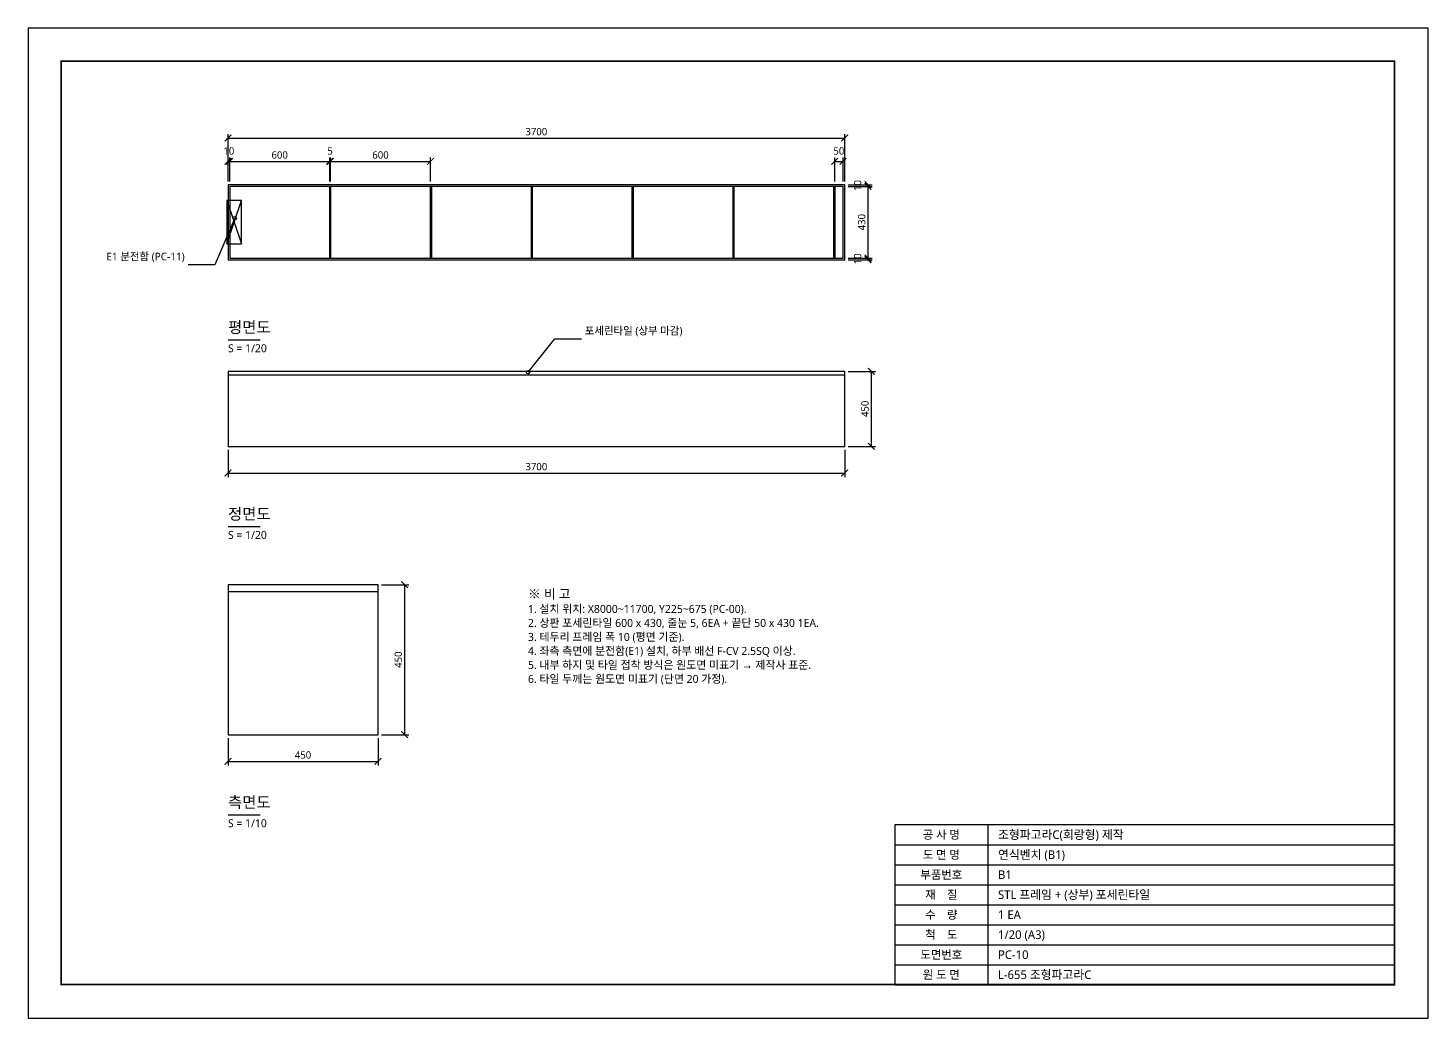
# Model space of a CAD drawing. Header units: millimetres. Extents: x 0 to 650420, y 0 to 14850.
# Drawn here: x 500000 to 508400, y 0 to 5940 of the extents above; entities that cross this region are included whole.
import ezdxf
from ezdxf.enums import TextEntityAlignment as Align

# ---------------------------------------------------------------- set-up
doc = ezdxf.new("R2010")
doc.units = ezdxf.units.MM
for name, color, linetype in [('DIM', 3, 'Continuous'), ('FRAME', 7, 'Continuous'), ('OUTLINE', 7, 'Continuous'), ('TEXT', 7, 'Continuous'), ('THIN', 8, 'Continuous')]:
    doc.layers.add(name, color=color, linetype=linetype)
doc.styles.add('KOR', font='NanumGothic.ttf')
doc.dimstyles.new('PART', dxfattribs={"dimtxt": 2.2, "dimasz": 2, "dimexe": 1.2, "dimexo": 1, "dimgap": 0.8, "dimtad": 1, "dimdec": 1, "dimlfac": 100, "dimdsep": 46, "dimtxsty": 'KOR', "dimblk": 'ARCHTICK', "dimcen": 2.5, "dimclrd": 3, "dimclre": 3, "dimclrt": 3, "dimazin": 3, "dimtfac": 0.5, "dimtmove": 2, "dimatfit": 3})

# ---------------------------------------------------------------- blocks, each defined once
blk = doc.blocks.new('_ARCHTICK')
at = {"color": 0, "linetype": 'BYBLOCK', "const_width": 0.15}
blk.add_lwpolyline([(-0.5, -0.5), (0.5, 0.5)], dxfattribs=at)

msp = doc.modelspace()

# ---------------------------------------------------------------- linework, layer by layer
at = {"layer": 'DIM'}
for points in [[(501240, 4800), (501120, 4520), (500960, 4520)], [(503000, 3875), (503160, 4075), (503320, 4075)]]:
    msp.add_lwpolyline(points, dxfattribs=at)
for centre in [(501240, 4800), (503000, 3875)]:
    msp.add_circle(centre, 10, dxfattribs=at)
at = {"layer": 'FRAME'}
for points in [[(500000, 0), (508400, 0), (508400, 5940), (500000, 5940)], [(505200, 200), (508200, 200), (508200, 1160), (505200, 1160)]]:
    msp.add_lwpolyline(points, close=True, dxfattribs=at)
at = {"layer": 'FRAME', "const_width": 10}
msp.add_lwpolyline([(500200, 200), (508200, 200), (508200, 5740), (500200, 5740)], close=True, dxfattribs=at)
at = {"layer": 'OUTLINE'}
for points in [[(501200, 4550), (504900, 4550), (504900, 5000), (501200, 5000)], [(501192, 4645), (501281, 4645), (501281, 4905), (501192, 4905)], [(501200, 3430), (504900, 3430), (504900, 3880), (501200, 3880)], [(501200, 1700), (502100, 1700), (502100, 2600), (501200, 2600)]]:
    msp.add_lwpolyline(points, close=True, dxfattribs=at)
at = {"layer": 'TEXT'}
for points in [[(501200, 4070), (501393.8, 4070)], [(501200, 2950), (501393.8, 2950)], [(501200, 1220), (501393.8, 1220)]]:
    msp.add_lwpolyline(points, dxfattribs=at)
at = {"layer": 'THIN'}
for p, q in [((501192, 4645), (501281, 4905)), ((501192, 4905), (501281, 4645))]:
    msp.add_line(p, q, dxfattribs=at)
for points in [[(501210, 4560), (504890, 4560), (504890, 4990), (501210, 4990)], [(501210, 4560), (501810, 4560), (501810, 4990), (501210, 4990)], [(501815, 4560), (502415, 4560), (502415, 4990), (501815, 4990)], [(502420, 4560), (503020, 4560), (503020, 4990), (502420, 4990)], [(503025, 4560), (503625, 4560), (503625, 4990), (503025, 4990)], [(503630, 4560), (504230, 4560), (504230, 4990), (503630, 4990)], [(504235, 4560), (504835, 4560), (504835, 4990), (504235, 4990)], [(504840, 4560), (504890, 4560), (504890, 4990), (504840, 4990)], [(501200, 3860), (504900, 3860), (504900, 3880), (501200, 3880)], [(501200, 2560), (502100, 2560), (502100, 2600), (501200, 2600)]]:
    msp.add_lwpolyline(points, close=True, dxfattribs=at)
for points in [[(505760, 200), (505760, 1160)], [(505200, 1040), (508200, 1040)], [(505200, 920), (508200, 920)], [(505200, 800), (508200, 800)], [(505200, 680), (508200, 680)], [(505200, 560), (508200, 560)], [(505200, 440), (508200, 440)], [(505200, 320), (508200, 320)]]:
    msp.add_lwpolyline(points, dxfattribs=at)

# ---------------------------------------------------------------- texts
at = {"layer": 'TEXT', "style": 'KOR'}
msp.add_text('E1 분전함 (PC-11)', height=46, dxfattribs=at).set_placement((500940, 4532), align=Align.BOTTOM_RIGHT)
for s, height, p in [('평면도', 68, (501200, 4090)), ('포세린타일 (상부 마감)', 46, (503340, 4087)), ('S = 1/20', 48, (501200, 3980)), ('정면도', 68, (501200, 2970)), ('S = 1/20', 48, (501200, 2860)), ('※ 비 고', 56, (503000, 2500)), ('1. 설치 위치: X8000~11700, Y225~675 (PC-00).', 48, (503000, 2416)), ('2. 상판 포세린타일 600 x 430, 줄눈 5, 6EA + 끝단 50 x 430 1EA.', 48, (503000, 2332)), ('3. 테두리 프레임 폭 10 (평면 기준).', 48, (503000, 2248)), ('4. 좌측 측면에 분전함(E1) 설치, 하부 배선 F-CV 2.5SQ 이상.', 48, (503000, 2164)), ('5. 내부 하지 및 타일 접착 방식은 원도면 미표기 → 제작사 표준.', 48, (503000, 2080)), ('6. 타일 두께는 원도면 미표기 (단면 20 가정).', 48, (503000, 1996)), ('측면도', 68, (501200, 1240)), ('S = 1/10', 48, (501200, 1130))]:
    msp.add_text(s, height=height, dxfattribs=at).set_placement(p, align=Align.BOTTOM_LEFT)
for s, p in [('공 사 명', (505480, 1100)), ('도 면 명', (505480, 980)), ('부품번호', (505480, 860)), ('재    질', (505480, 740)), ('수    량', (505480, 620)), ('척    도', (505480, 500)), ('도면번호', (505480, 380)), ('원 도 면', (505480, 260))]:
    msp.add_text(s, height=50, dxfattribs=at).set_placement(p, align=Align.MIDDLE_CENTER)
for s, p in [('조형파고라C(회랑형) 제작', (505820, 1100)), ('연식벤치 (B1)', (505820, 980)), ('B1', (505820, 860)), ('STL 프레임 + (상부) 포세린타일', (505820, 740)), ('1 EA', (505820, 620)), ('1/20 (A3)', (505820, 500)), ('PC-10', (505820, 380)), ('L-655 조형파고라C', (505820, 260))]:
    msp.add_text(s, height=52, dxfattribs=at).set_placement(p, align=Align.MIDDLE_LEFT)

# ---------------------------------------------------------------- dimensions: what is measured, and where the dimension line sits
at = {"layer": 'DIM'}
for base, p1, p2, override in [((501200, 5280), (501200, 5000), (504900, 5000), {"dimscale": 20, "dimlfac": 1}), ((501200, 5140), (501200, 5000), (501210, 5000), {"dimscale": 20, "dimlfac": 1}), ((501810, 5140), (501810, 5000), (501815, 5000), {"dimscale": 20, "dimlfac": 1}), ((504840, 5140), (504840, 5000), (504890, 5000), {"dimscale": 20, "dimlfac": 1}), ((501210, 5140), (501210, 5000), (501810, 5000), {"dimscale": 20, "dimlfac": 1}), ((501815, 5140), (501815, 5000), (502415, 5000), {"dimscale": 20, "dimlfac": 1}), ((501200, 3270), (501200, 3430), (504900, 3430), {"dimscale": 20, "dimlfac": 1}), ((501200, 1540), (501200, 1700), (502100, 1700), {"dimscale": 20, "dimlfac": 0.5})]:
    msp.add_linear_dim(base=base, p1=p1, p2=p2, dimstyle='PART', override=override, dxfattribs=at).render()
for base, p1, p2, override in [((505040, 4990), (504900, 4990), (504900, 5000), {"dimscale": 20, "dimlfac": 1}), ((505040, 4560), (504900, 4560), (504900, 4990), {"dimscale": 20, "dimlfac": 1}), ((505040, 4550), (504900, 4550), (504900, 4560), {"dimscale": 20, "dimlfac": 1}), ((505060, 3430), (504900, 3430), (504900, 3880), {"dimscale": 20, "dimlfac": 1}), ((502260, 1700), (502100, 1700), (502100, 2600), {"dimscale": 20, "dimlfac": 0.5})]:
    msp.add_linear_dim(base=base, p1=p1, p2=p2, angle=90, dimstyle='PART', override=override, dxfattribs=at).render()

doc.saveas('drawing.dxf')
